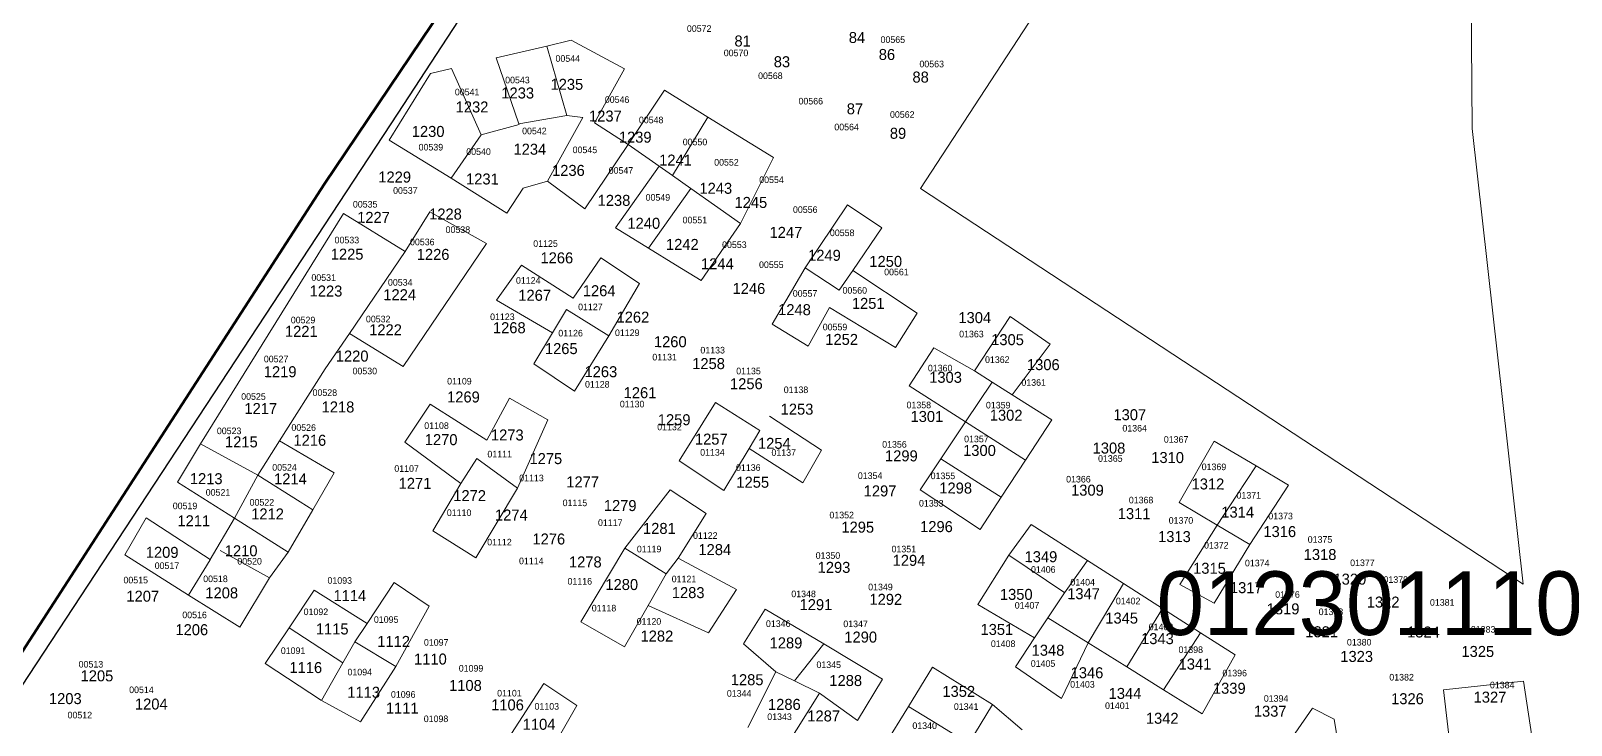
# Model space of a CAD drawing. Header units: metres. Extents: x 245232 to 248406, y 1633796 to 1637634.
# Drawn here: x 245422.7 to 245772.9, y 1635555.4 to 1635713.3 of the extents above; entities that cross this region are included whole.
import ezdxf
from ezdxf.enums import TextEntityAlignment as Align

# ---------------------------------------------------------------- set-up
doc = ezdxf.new("R2010")
doc.units = ezdxf.units.M
doc.header["$MEASUREMENT"] = 0
for name, color, linetype in [('historique_numero_parcelle', 7, 'Continuous'), ('limites_sections', 7, 'Continuous'), ('numero_lot', 7, 'Continuous')]:
    doc.layers.add(name, color=color, linetype=linetype)
doc.layers.add('Limites_Communes', color=7, linetype='Continuous', lineweight=211, plot=False)
doc.layers.add('LIMITES_PARCELLES', color=7, linetype='Continuous', lineweight=0, true_color=0xffffff)
doc.styles.add('Style-FANCY', font='FANCY.shx')
doc.styles.add('Style-WORKING', font='WORKING.shx')

msp = doc.modelspace()

# ---------------------------------------------------------------- linework, layer by layer
at = {"layer": 'Limites_Communes', "color": 210, "lineweight": 80, "flags": 128}
msp.add_lwpolyline([(245247, 1634832), (245257.147, 1634881.008), (245288.897, 1634970.438), (245295.247, 1634986.313), (245359.982, 1635082.842), (245386.44, 1635124.646), (245425, 1635162), (245439, 1635259), (245487, 1635359), (245345, 1635455), (245489.467, 1635678.453), (245540.749, 1635754.695)], dxfattribs=at)
at = {"layer": 'limites_parcelles'}
for p, q in [((245624.951, 1635677.413), (245685.937, 1635770.679)), ((245750.099, 1635730.594), (245750.363, 1635691.039)), ((245539.987, 1635709.797), (245545.555, 1635711.11)), ((245545.555, 1635711.11), (245557.651, 1635704.635)), ((245528.484, 1635707.086), (245539.987, 1635709.797)), ((245533.683, 1635692.106), (245528.484, 1635707.086)), ((245544.538, 1635694.037), (245539.987, 1635709.797)), ((245504.147, 1635688.38), (245513.607, 1635703.58)), ((245513.607, 1635703.58), (245518.327, 1635704.692)), ((245518.327, 1635704.692), (245525.065, 1635689.592)), ((245557.651, 1635704.635), (245550.863, 1635692.336)), ((245558.528, 1635687.443), (245566.789, 1635699.743)), ((245566.789, 1635699.743), (245576.644, 1635693.651)), ((245533.683, 1635692.106), (245544.538, 1635694.037)), ((245540.198, 1635679.106), (245548.183, 1635693.54)), ((245548.183, 1635693.54), (245544.538, 1635694.037)), ((245576.644, 1635693.651), (245568.596, 1635680.353)), ((245576.644, 1635693.651), (245591.552, 1635684.436)), ((245518.238, 1635679.767), (245525.065, 1635689.592)), ((245525.065, 1635689.592), (245533.724, 1635691.987)), ((245533.724, 1635691.987), (245533.683, 1635692.106)), ((245550.863, 1635692.336), (245558.528, 1635687.443)), ((245750.363, 1635691.039), (245762.005, 1635587.454)), ((245518.238, 1635679.767), (245504.147, 1635688.38)), ((245558.528, 1635687.443), (245548.665, 1635672.756)), ((245565.549, 1635682.499), (245558.528, 1635687.443)), ((245555.652, 1635668.461), (245565.549, 1635682.499)), ((245568.596, 1635680.353), (245565.549, 1635682.499)), ((245591.552, 1635684.436), (245584.046, 1635669.473)), ((245530.938, 1635671.83), (245518.238, 1635679.767)), ((245540.198, 1635679.106), (245534.642, 1635677.518)), ((245548.665, 1635672.756), (245540.198, 1635679.106)), ((245572.743, 1635677.432), (245568.596, 1635680.353)), ((245534.642, 1635677.518), (245530.938, 1635671.83)), ((245572.743, 1635677.432), (245563.124, 1635663.869)), ((245578.169, 1635673.612), (245572.743, 1635677.432)), ((245762.005, 1635587.454), (245624.951, 1635677.413)), ((245461.253, 1635619.363), (245493.763, 1635671.697)), ((245493.763, 1635671.697), (245507.786, 1635663.098)), ((245507.786, 1635663.098), (245513.457, 1635672.143)), ((245513.457, 1635672.143), (245526.278, 1635664.938)), ((245584.046, 1635669.473), (245578.169, 1635673.612)), ((245598.775, 1635659.385), (245608.364, 1635673.689)), ((245608.364, 1635673.689), (245616.221, 1635668.486)), ((245563.124, 1635663.869), (245555.652, 1635668.461)), ((245584.046, 1635669.473), (245575.144, 1635656.481)), ((245616.221, 1635668.486), (245609.556, 1635658.806)), ((245526.278, 1635664.938), (245507.343, 1635636.932)), ((245507.786, 1635663.098), (245495.172, 1635644.472)), ((245546.026, 1635652.452), (245552.264, 1635661.652)), ((245552.264, 1635661.652), (245561.074, 1635655.828)), ((245569.267, 1635660.093), (245563.124, 1635663.869)), ((245528.552, 1635652.017), (245534.273, 1635659.953)), ((245534.273, 1635659.953), (245546.026, 1635652.452)), ((245575.144, 1635656.481), (245569.267, 1635660.093)), ((245591.27, 1635646.57), (245598.775, 1635659.385)), ((245606.448, 1635654.291), (245598.775, 1635659.385)), ((245609.556, 1635658.806), (245606.448, 1635654.291)), ((245609.556, 1635658.806), (245624.212, 1635649.04)), ((245561.074, 1635655.828), (245554.126, 1635643.914)), ((245541.318, 1635644.623), (245528.552, 1635652.017)), ((245541.318, 1635644.623), (245544.515, 1635649.939)), ((245544.515, 1635649.939), (245554.126, 1635643.914)), ((245604.272, 1635650.352), (245599.418, 1635641.562)), ((245619.318, 1635641.279), (245604.272, 1635650.352)), ((245624.212, 1635649.04), (245619.318, 1635641.279)), ((245637.261, 1635635.934), (245645.392, 1635648.353)), ((245645.392, 1635648.353), (245654.454, 1635642.003)), ((245495.172, 1635644.472), (245489.616, 1635636.402)), ((245507.343, 1635636.932), (245495.172, 1635644.472)), ((245537.069, 1635637.558), (245541.318, 1635644.623)), ((245554.126, 1635643.914), (245546.345, 1635631.374)), ((245599.418, 1635641.562), (245591.27, 1635646.57)), ((245622.391, 1635632.547), (245627.996, 1635641.188)), ((245627.996, 1635641.188), (245637.261, 1635635.934)), ((245654.454, 1635642.003), (245645.826, 1635630.52)), ((245546.345, 1635631.374), (245537.069, 1635637.558)), ((245489.616, 1635636.402), (245479.244, 1635620.025)), ((245641.263, 1635633.405), (245635.23, 1635624.376)), ((245637.261, 1635635.934), (245641.263, 1635633.405)), ((245641.263, 1635633.405), (245645.826, 1635630.52)), ((245526.396, 1635620.212), (245531.553, 1635629.788)), ((245531.553, 1635629.788), (245540.262, 1635624.802)), ((245635.23, 1635624.376), (245622.391, 1635632.547)), ((245645.826, 1635630.52), (245654.842, 1635624.821)), ((245507.74, 1635619.734), (245513.49, 1635628.358)), ((245513.49, 1635628.358), (245526.396, 1635620.212)), ((245570.144, 1635615.508), (245578.333, 1635628.736)), ((245578.333, 1635628.736), (245588.459, 1635622.387)), ((245540.262, 1635624.802), (245533.319, 1635609.295)), ((245590.669, 1635625.676), (245602.46, 1635617.939)), ((245629.596, 1635615.946), (245635.23, 1635624.376)), ((245648.874, 1635615.693), (245635.23, 1635624.376)), ((245654.842, 1635624.821), (245648.874, 1635615.693)), ((245456.093, 1635610.632), (245461.253, 1635619.363)), ((245461.253, 1635619.363), (245474.349, 1635612.219)), ((245474.349, 1635612.219), (245479.244, 1635620.025)), ((245479.244, 1635620.025), (245491.68, 1635612.749)), ((245520.44, 1635610.341), (245507.74, 1635619.734)), ((245588.459, 1635622.387), (245585.987, 1635618.277)), ((245683.794, 1635606.002), (245691.732, 1635619.972)), ((245691.732, 1635619.972), (245701.264, 1635614.335)), ((245520.44, 1635610.341), (245524.144, 1635616.029)), ((245524.144, 1635616.029), (245533.319, 1635609.295)), ((245585.987, 1635618.277), (245580.265, 1635608.76)), ((245598.224, 1635610.527), (245585.987, 1635618.277)), ((245602.46, 1635617.939), (245598.224, 1635610.527)), ((245624.874, 1635608.878), (245629.596, 1635615.946)), ((245629.596, 1635615.946), (245639.84, 1635609.427)), ((245648.874, 1635615.693), (245643.328, 1635607.208)), ((245648.874, 1635615.693), (245648.874, 1635615.693)), ((245469.033, 1635602.46), (245474.35, 1635612.219)), ((245474.349, 1635612.219), (245474.35, 1635612.219)), ((245474.35, 1635612.219), (245474.35, 1635612.219)), ((245474.35, 1635612.219), (245483.917, 1635606.191)), ((245491.68, 1635612.749), (245486.811, 1635604.368)), ((245580.265, 1635608.76), (245570.144, 1635615.508)), ((245696.891, 1635607.71), (245701.264, 1635614.334)), ((245701.264, 1635614.335), (245701.264, 1635614.334)), ((245701.264, 1635614.334), (245708.606, 1635609.994)), ((245469.033, 1635602.46), (245456.093, 1635610.632)), ((245514.09, 1635599.625), (245520.44, 1635610.341)), ((245533.319, 1635609.295), (245523.877, 1635593.469)), ((245557.746, 1635595.657), (245568.065, 1635608.886)), ((245568.065, 1635608.886), (245576.232, 1635603.546)), ((245638.562, 1635599.918), (245624.874, 1635608.878)), ((245639.84, 1635609.427), (245643.328, 1635607.208)), ((245708.606, 1635609.994), (245699.828, 1635596.477)), ((245483.917, 1635606.191), (245486.811, 1635604.368)), ((245643.328, 1635607.208), (245638.562, 1635599.918)), ((245692.393, 1635600.894), (245683.794, 1635606.002)), ((245692.393, 1635600.894), (245696.891, 1635607.71)), ((245444.061, 1635594.136), (245448.95, 1635602.562)), ((245448.95, 1635602.562), (245463.501, 1635593.038)), ((245463.501, 1635593.038), (245469.033, 1635602.46)), ((245481.229, 1635594.757), (245469.033, 1635602.46)), ((245486.811, 1635604.368), (245481.229, 1635594.757)), ((245576.232, 1635603.546), (245569.917, 1635593.408)), ((245523.877, 1635593.469), (245514.09, 1635599.625)), ((245645.054, 1635594.041), (245650.12, 1635601.009)), ((245650.12, 1635601.009), (245662.91, 1635592.841)), ((245683.945, 1635587.419), (245692.392, 1635600.893)), ((245692.392, 1635600.893), (245692.393, 1635600.894)), ((245699.828, 1635596.477), (245692.392, 1635600.893)), ((245465.751, 1635595.154), (245476.995, 1635588.936)), ((245481.229, 1635594.757), (245476.995, 1635588.936)), ((245547.783, 1635578.891), (245557.746, 1635595.657)), ((245567.139, 1635589.836), (245557.746, 1635595.657)), ((245699.828, 1635596.477), (245691.732, 1635583.142)), ((245458.591, 1635584.996), (245444.061, 1635594.136)), ((245463.502, 1635593.037), (245458.591, 1635584.996)), ((245463.501, 1635593.038), (245463.502, 1635593.037)), ((245569.917, 1635593.408), (245567.139, 1635589.836)), ((245569.917, 1635593.408), (245583.146, 1635586.264)), ((245638.011, 1635582.88), (245645.054, 1635594.041)), ((245657.759, 1635585.523), (245645.054, 1635594.041)), ((245662.91, 1635592.841), (245657.749, 1635585.508)), ((245662.91, 1635592.841), (245671.136, 1635587.588)), ((245476.995, 1635588.936), (245470.216, 1635577.684)), ((245499.151, 1635578.493), (245505.281, 1635587.845)), ((245505.281, 1635587.845), (245513.252, 1635582.48)), ((245567.139, 1635589.836), (245563.037, 1635582.648)), ((245668.465, 1635583.129), (245671.136, 1635587.588)), ((245671.136, 1635587.588), (245680.027, 1635581.91)), ((245458.592, 1635584.996), (245458.591, 1635584.996)), ((245470.216, 1635577.684), (245458.592, 1635584.996)), ((245481.419, 1635577.573), (245487.097, 1635586.069)), ((245487.097, 1635586.069), (245499.151, 1635578.493)), ((245583.146, 1635586.264), (245576.767, 1635576.373)), ((245653.93, 1635579.816), (245657.749, 1635585.508)), ((245657.749, 1635585.508), (245657.759, 1635585.523)), ((245691.732, 1635583.142), (245683.945, 1635587.419)), ((245513.252, 1635582.48), (245505.729, 1635568.748)), ((245563.037, 1635582.648), (245557.677, 1635573.254)), ((245576.767, 1635576.373), (245563.037, 1635582.648)), ((245584.742, 1635573.941), (245589.675, 1635581.812)), ((245589.675, 1635581.812), (245602.971, 1635573.916)), ((245650.929, 1635575.265), (245638.011, 1635582.88)), ((245663.072, 1635574.129), (245668.465, 1635583.129)), ((245680.027, 1635581.91), (245671.874, 1635568.654)), ((245680.027, 1635581.91), (245680.027, 1635581.91)), ((245680.027, 1635581.91), (245688.643, 1635576.408)), ((245475.964, 1635569.41), (245481.419, 1635577.573)), ((245481.419, 1635577.573), (245493.664, 1635569.563)), ((245496.4, 1635574.365), (245499.151, 1635578.493)), ((245557.677, 1635573.254), (245547.783, 1635578.891)), ((245653.93, 1635579.816), (245650.929, 1635575.265)), ((245663.072, 1635574.129), (245653.93, 1635579.816)), ((245493.664, 1635569.563), (245496.4, 1635574.365)), ((245496.4, 1635574.365), (245505.729, 1635568.748)), ((245592.07, 1635567.566), (245584.742, 1635573.941)), ((245596.354, 1635565.469), (245602.971, 1635573.916)), ((245602.971, 1635573.916), (245616.306, 1635565.872)), ((245646.598, 1635568.697), (245650.929, 1635575.265)), ((245663.072, 1635574.129), (245657.02, 1635561.455)), ((245671.874, 1635568.654), (245663.072, 1635574.129)), ((245680.186, 1635563.483), (245688.643, 1635576.408)), ((245688.643, 1635576.408), (245688.643, 1635576.408)), ((245688.643, 1635576.408), (245696.494, 1635571.394)), ((245696.494, 1635571.394), (245688.973, 1635558.017)), ((245488.802, 1635561.026), (245475.964, 1635569.41)), ((245493.664, 1635569.563), (245488.802, 1635561.026)), ((245493.664, 1635569.563), (245493.664, 1635569.563)), ((245505.729, 1635568.748), (245497.659, 1635556.181)), ((245585.72, 1635554.866), (245592.07, 1635567.566)), ((245592.07, 1635567.566), (245596.354, 1635565.469)), ((245622.228, 1635559.673), (245627.736, 1635568.624)), ((245627.736, 1635568.624), (245641.373, 1635560.134)), ((245657.02, 1635561.455), (245646.598, 1635568.697)), ((245680.186, 1635563.483), (245671.874, 1635568.654)), ((245531.183, 1635552.262), (245539.375, 1635564.895)), ((245539.375, 1635564.895), (245546.871, 1635559.85)), ((245596.354, 1635565.469), (245602.019, 1635562.697)), ((245616.306, 1635565.872), (245610.617, 1635556.503)), ((245688.973, 1635558.017), (245680.186, 1635563.483)), ((245743.849, 1635563.412), (245762.052, 1635565.423)), ((245746.283, 1635542.986), (245743.849, 1635563.412)), ((245762.052, 1635565.423), (245765.229, 1635544.456)), ((245497.659, 1635556.181), (245488.928, 1635560.943)), ((245546.871, 1635559.85), (245541.696, 1635550.87)), ((245602.019, 1635562.697), (245593.975, 1635549.891)), ((245610.617, 1635556.503), (245602.019, 1635562.697)), ((245616.73, 1635550.738), (245622.228, 1635559.673)), ((245628.84, 1635555.61), (245622.228, 1635559.673)), ((245641.373, 1635560.134), (245635.976, 1635551.224)), ((245641.373, 1635560.134), (245648.056, 1635554.336)), ((245705.622, 1635547.145), (245714.089, 1635559.316)), ((245714.089, 1635559.316), (245718.984, 1635556.802)), ((245718.984, 1635556.802), (245722.377, 1635535.951)), ((245635.976, 1635551.224), (245628.84, 1635555.61))]:
    msp.add_line(p, q, dxfattribs=at)
at = {"layer": 'limites_sections', "flags": 128}
msp.add_lwpolyline([(246128.206, 1635727.098), (246186.553, 1635682.48), (246186.553, 1635682.48), (246192.559, 1635664.461), (246182.584, 1635671.289), (246145.211, 1635680.152), (246130.526, 1635682.772), (246116.548, 1635692.48), (246162.421, 1635620.487), (246153.362, 1635614.467), (246145.698, 1635609.373), (246144.254, 1635608.414), (246137.491, 1635603.92), (246124.871, 1635601.152), (246080.756, 1635591.475), (246056.249, 1635586.1), (245757.299, 1635487.38), (245709.851, 1635473.352), (245450.458, 1635384.497), (245338.384, 1635452.238), (245352.23, 1635460.654), (245385.352, 1635510.608), (245506.207, 1635694.504), (245674.383, 1635951.917)], dxfattribs=at)

# ---------------------------------------------------------------- texts
at = {"layer": 'historique_numero_parcelle', "style": 'Style-FANCY'}
for s, p in [('00572', (245574.656, 1635713.773)), ('00565', (245618.681, 1635711.257)), ('00544', (245544.784, 1635706.973)), ('00570', (245583.035, 1635708.235)), ('00568', (245590.841, 1635703.042)), ('00563', (245627.521, 1635705.717)), ('00541', (245521.904, 1635699.337)), ('00543', (245533.341, 1635702.071)), ('00546', (245555.996, 1635697.616)), ('00566', (245600.025, 1635697.271)), ('00548', (245563.738, 1635692.999)), ('00562', (245620.827, 1635694.234)), ('00542', (245537.191, 1635690.497)), ('00564', (245608.174, 1635691.388)), ('00539', (245513.663, 1635686.806)), ('00540', (245524.501, 1635685.796)), ('00545', (245548.678, 1635686.2)), ('00550', (245573.711, 1635687.982)), ('00547', (245556.878, 1635681.515)), ('00552', (245580.861, 1635683.365)), ('00554', (245591.1, 1635679.399)), ('00537', (245507.859, 1635676.963)), ('00549', (245565.273, 1635675.384)), ('00535', (245498.721, 1635673.83)), ('00556', (245598.771, 1635672.614)), ('00538', (245519.796, 1635668.064)), ('00551', (245573.67, 1635670.24)), ('00533', (245494.563, 1635665.692)), ('00536', (245511.708, 1635665.258)), ('01125', (245539.726, 1635664.899)), ('00553', (245582.657, 1635664.634)), ('00558', (245607.168, 1635667.338)), ('00531', (245489.289, 1635657.161)), ('00555', (245591.056, 1635660.081)), ('00561', (245619.498, 1635658.438)), ('00534', (245506.695, 1635656.07)), ('01124', (245535.797, 1635656.515)), ('00557', (245598.727, 1635653.558)), ('00560', (245610.028, 1635654.255)), ('01127', (245549.924, 1635650.503)), ('00529', (245484.601, 1635647.513)), ('00532', (245501.683, 1635647.737)), ('01123', (245529.915, 1635648.249)), ('01126', (245545.426, 1635644.533)), ('01129', (245558.303, 1635644.618)), ('00559', (245605.541, 1635645.92)), ('01363', (245636.549, 1635644.33)), ('01133', (245577.723, 1635640.664)), ('00527', (245478.472, 1635638.657)), ('00530', (245498.634, 1635635.916)), ('01131', (245566.798, 1635639.079)), ('01135', (245585.875, 1635635.931)), ('01360', (245629.439, 1635636.585)), ('01362', (245642.435, 1635638.51)), ('01109', (245520.145, 1635633.61)), ('01128', (245551.493, 1635632.905)), ('01361', (245650.7, 1635633.316)), ('00525', (245473.328, 1635630.126)), ('00528', (245489.556, 1635631.009)), ('01138', (245596.671, 1635631.651)), ('01130', (245559.415, 1635628.402)), ('01358', (245624.591, 1635628.202)), ('01359', (245642.64, 1635628.16)), ('00523', (245467.791, 1635622.319)), ('00526', (245484.742, 1635623.069)), ('01108', (245514.948, 1635623.502)), ('01132', (245567.91, 1635623.208)), ('01364', (245673.664, 1635622.918)), ('01356', (245619.052, 1635619.245)), ('01357', (245637.679, 1635620.467)), ('01367', (245683.085, 1635620.366)), ('01111', (245529.304, 1635617.029)), ('01134', (245577.669, 1635617.436)), ('01137', (245593.879, 1635617.398)), ('01365', (245668.129, 1635616.03)), ('00524', (245480.386, 1635614.011)), ('01107', (245508.142, 1635613.744)), ('01113', (245536.534, 1635611.608)), ('01136', (245585.824, 1635613.967)), ('01354', (245613.517, 1635612.128)), ('01355', (245630.072, 1635612.09)), ('01366', (245660.876, 1635611.333)), ('01369', (245691.693, 1635614.136)), ('00521', (245465.263, 1635608.33)), ('00519', (245457.767, 1635605.258)), ('00522', (245475.243, 1635606.072)), ('01115', (245546.408, 1635605.951)), ('01353', (245627.423, 1635605.858)), ('01368', (245675.12, 1635606.585)), ('01371', (245699.611, 1635607.678)), ('01110', (245520.076, 1635603.712)), ('01117', (245554.445, 1635601.448)), ('01352', (245607.058, 1635603.174)), ('01370', (245684.192, 1635601.964)), ('01373', (245706.843, 1635602.947)), ('01122', (245576.052, 1635598.523)), ('01375', (245715.798, 1635597.637)), ('01112', (245529.258, 1635597.021)), ('01119', (245563.284, 1635595.448)), ('01350', (245603.933, 1635593.981)), ('01351', (245621.181, 1635595.437)), ('01372', (245692.227, 1635596.312)), ('00517', (245453.662, 1635591.665)), ('00520', (245472.453, 1635592.673)), ('01114', (245536.491, 1635592.75)), ('01406', (245652.888, 1635590.809)), ('01374', (245701.529, 1635592.265)), ('01377', (245725.443, 1635592.325)), ('00515', (245446.56, 1635588.397)), ('00518', (245464.691, 1635588.684)), ('01093', (245492.945, 1635588.302)), ('01116', (245547.516, 1635588.125)), ('01121', (245571.2, 1635588.645)), ('01349', (245615.873, 1635586.825)), ('01404', (245661.848, 1635587.914)), ('01379', (245733.022, 1635588.512)), ('01348', (245598.395, 1635585.255)), ('01402', (245672.185, 1635583.636)), ('01376', (245708.411, 1635585.12)), ('01381', (245743.586, 1635583.313)), ('00516', (245459.942, 1635580.481)), ('01092', (245487.524, 1635581.184)), ('01118', (245553.021, 1635582.018)), ('01407', (245649.19, 1635582.654)), ('01378', (245718.289, 1635581.187)), ('01095', (245503.5, 1635579.422)), ('01120', (245563.245, 1635579.004)), ('01346', (245592.631, 1635578.484)), ('01347', (245610.22, 1635578.443)), ('01400', (245679.645, 1635577.754)), ('01383', (245752.884, 1635577.197)), ('01097', (245514.87, 1635574.222)), ('01408', (245643.766, 1635573.927)), ('01380', (245724.711, 1635574.272)), ('01091', (245482.331, 1635572.342)), ('01405', (245652.838, 1635569.422)), ('01398', (245686.415, 1635572.564)), ('00513', (245436.375, 1635569.263)), ('01094', (245497.494, 1635567.477)), ('01099', (245522.79, 1635568.339)), ('01345', (245604.106, 1635569.143)), ('01396', (245696.405, 1635567.251)), ('01382', (245734.349, 1635566.316)), ('00514', (245447.858, 1635563.454)), ('01096', (245507.37, 1635562.395)), ('01101', (245531.513, 1635562.684)), ('01344', (245583.742, 1635562.635)), ('01403', (245661.794, 1635564.686)), ('01384', (245757.223, 1635564.538)), ('01103', (245540.014, 1635559.674)), ('01341', (245635.355, 1635559.641)), ('01401', (245669.716, 1635559.838)), ('01394', (245705.819, 1635561.479)), ('00512', (245433.852, 1635557.704)), ('01098', (245514.83, 1635556.858)), ('01343', (245592.927, 1635557.325)), ('01340', (245625.918, 1635555.294))]:
    msp.add_text(s, height=1.5, dxfattribs=at).set_placement(p, align=Align.MIDDLE_CENTER)
at = {"layer": 'limites_sections', "linetype": 'Continuous', "lineweight": 0, "style": 'Style-FANCY'}
msp.add_text('01230111002', height=14.47425, dxfattribs=at).set_placement((245737.864, 1635583.142), align=Align.MIDDLE_CENTER)
at = {"layer": 'numero_lot', "linetype": 'Continuous', "style": 'Style-WORKING'}
for s, p in [('81', (245582.673, 1635709.699)), ('84', (245608.675, 1635710.492)), ('83', (245591.613, 1635704.986)), ('86', (245615.485, 1635706.637)), ('88', (245623.146, 1635701.501)), ('1233', (245529.683, 1635697.883)), ('1235', (245540.858, 1635699.854)), ('1232', (245519.301, 1635694.713)), ('87', (245608.212, 1635694.284)), ('1237', (245549.62, 1635692.647)), ('1230', (245509.314, 1635689.146)), ('1239', (245556.391, 1635687.841)), ('89', (245618.002, 1635688.716)), ('1234', (245532.446, 1635685.101)), ('1236', (245541.212, 1635680.29)), ('1241', (245565.555, 1635682.629)), ('1229', (245501.709, 1635678.784)), ('1231', (245521.657, 1635678.338)), ('1243', (245574.718, 1635676.219)), ('1238', (245551.57, 1635673.478)), ('1245', (245582.689, 1635673.007)), ('1227', (245496.9, 1635669.612)), ('1228', (245513.261, 1635670.372)), ('1240', (245558.34, 1635668.272)), ('1247', (245590.654, 1635666.201)), ('1242', (245567.107, 1635663.461)), ('1225', (245490.897, 1635661.241)), ('1226', (245510.447, 1635661.196)), ('1266', (245538.577, 1635660.406)), ('1244', (245575.077, 1635659.051)), ('1249', (245599.419, 1635660.99)), ('1250', (245613.35, 1635659.604)), ('1223', (245486.09, 1635652.868)), ('1224', (245502.845, 1635652.03)), ('1267', (245533.536, 1635651.897)), ('1264', (245548.203, 1635652.933)), ('1246', (245582.245, 1635653.444)), ('1248', (245592.608, 1635648.629)), ('1251', (245609.368, 1635650.06)), ('1262', (245555.868, 1635646.926)), ('1304', (245633.587, 1635646.821)), ('1221', (245480.482, 1635643.698)), ('1222', (245499.634, 1635644.053)), ('1268', (245527.767, 1635644.528)), ('1260', (245564.369, 1635641.347)), ('1252', (245603.327, 1635641.866)), ('1305', (245641.046, 1635641.808)), ('1220', (245492.04, 1635638.081)), ('1265', (245539.589, 1635639.776)), ('1219', (245475.673, 1635634.526)), ('1263', (245548.589, 1635634.529)), ('1258', (245573.068, 1635636.37)), ('1306', (245649.177, 1635636.131)), ('1256', (245581.669, 1635631.793)), ('1303', (245626.952, 1635633.246)), ('1269', (245517.344, 1635628.785)), ('1261', (245557.491, 1635629.754)), ('1217', (245471.266, 1635626.151)), ('1218', (245488.822, 1635626.51)), ('1259', (245565.253, 1635623.611)), ('1253', (245593.188, 1635626.012)), ('1301', (245622.705, 1635624.344)), ('1302', (245640.728, 1635624.634)), ('1307', (245668.838, 1635624.751)), ('1273', (245527.313, 1635620.144)), ('1215', (245466.859, 1635618.575)), ('1216', (245482.42, 1635618.938)), ('1270', (245512.274, 1635619.088)), ('1257', (245573.69, 1635619.201)), ('1254', (245588.021, 1635618.241)), ('1300', (245634.666, 1635616.624)), ('1308', (245664.101, 1635617.167)), ('1275', (245536.079, 1635614.767)), ('1299', (245616.905, 1635615.398)), ('1310', (245677.435, 1635615.014)), ('1213', (245458.86, 1635610.21)), ('1214', (245478.011, 1635610.166)), ('1271', (245506.332, 1635609.147)), ('1272', (245518.752, 1635606.354)), ('1277', (245544.445, 1635609.475)), ('1255', (245583.115, 1635609.4)), ('1297', (245612.059, 1635607.426)), ('1298', (245629.256, 1635608.086)), ('1309', (245659.207, 1635607.596)), ('1312', (245686.598, 1635609.004)), ('1279', (245552.976, 1635604.099)), ('1314', (245693.365, 1635602.6)), ('1211', (245456.045, 1635600.633)), ('1212', (245472.807, 1635602.192)), ('1274', (245528.235, 1635601.94)), ('1295', (245606.988, 1635599.189)), ('1296', (245624.884, 1635599.313)), ('1311', (245669.825, 1635602.256)), ('1276', (245536.752, 1635596.496)), ('1281', (245561.891, 1635598.903)), ('1313', (245678.989, 1635597.043)), ('1316', (245702.931, 1635598.186)), ('1209', (245448.847, 1635593.464)), ('1210', (245466.802, 1635593.821)), ('1284', (245574.483, 1635594.082)), ('1349', (245648.627, 1635592.471)), ('1318', (245712.095, 1635592.975)), ('1278', (245545.049, 1635591.273)), ('1293', (245601.586, 1635590.047)), ('1294', (245618.638, 1635591.645)), ('1315', (245686.953, 1635589.838)), ('1280', (245553.334, 1635586.146)), ('1317', (245695.32, 1635585.428)), ('1320', (245718.865, 1635587.369)), ('1207', (245444.435, 1635583.492)), ('1208', (245462.391, 1635584.25)), ('1114', (245491.516, 1635583.621)), ('1283', (245568.435, 1635584.305)), ('1291', (245597.478, 1635581.575)), ('1292', (245613.364, 1635582.777)), ('1350', (245643.022, 1635583.905)), ('1347', (245658.319, 1635584.059)), ('1322', (245726.434, 1635582.161)), ('1345', (245666.986, 1635578.517)), ('1319', (245703.688, 1635580.616)), ('1206', (245455.589, 1635575.88)), ('1115', (245487.508, 1635576.044)), ('1351', (245638.614, 1635575.93)), ('1321', (245712.453, 1635575.406)), ('1324', (245735.594, 1635575.353)), ('1112', (245501.466, 1635573.218)), ('1282', (245561.326, 1635574.435)), ('1289', (245590.667, 1635572.875)), ('1290', (245607.66, 1635574.199)), ('1348', (245650.241, 1635571.204)), ('1343', (245675.122, 1635573.843)), ('1110', (245509.835, 1635569.206)), ('1341', (245683.652, 1635568.069)), ('1323', (245720.42, 1635569.798)), ('1325', (245747.953, 1635570.932)), ('1205', (245434.02, 1635565.389)), ('1116', (245481.503, 1635567.275)), ('1285', (245581.843, 1635564.51)), ('1288', (245604.252, 1635564.321)), ('1346', (245659.106, 1635566.09)), ('1113', (245494.657, 1635561.655)), ('1108', (245517.801, 1635563.199)), ('1352', (245629.953, 1635561.854)), ('1344', (245667.745, 1635561.386)), ('1339', (245691.453, 1635562.559)), ('1327', (245750.721, 1635560.545)), ('1203', (245426.826, 1635560.216)), ('1204', (245446.374, 1635558.972)), ('1111', (245503.426, 1635558.042)), ('1106', (245527.366, 1635558.784)), ('1286', (245590.305, 1635558.899)), ('1337', (245700.755, 1635557.346)), ('1326', (245731.968, 1635560.189)), ('1104', (245534.538, 1635554.376)), ('1287', (245599.241, 1635556.269)), ('1342', (245676.208, 1635555.738))]:
    msp.add_text(s, height=2.5, rotation=359.8677, dxfattribs=at).set_placement(p)

doc.saveas('drawing.dxf')
